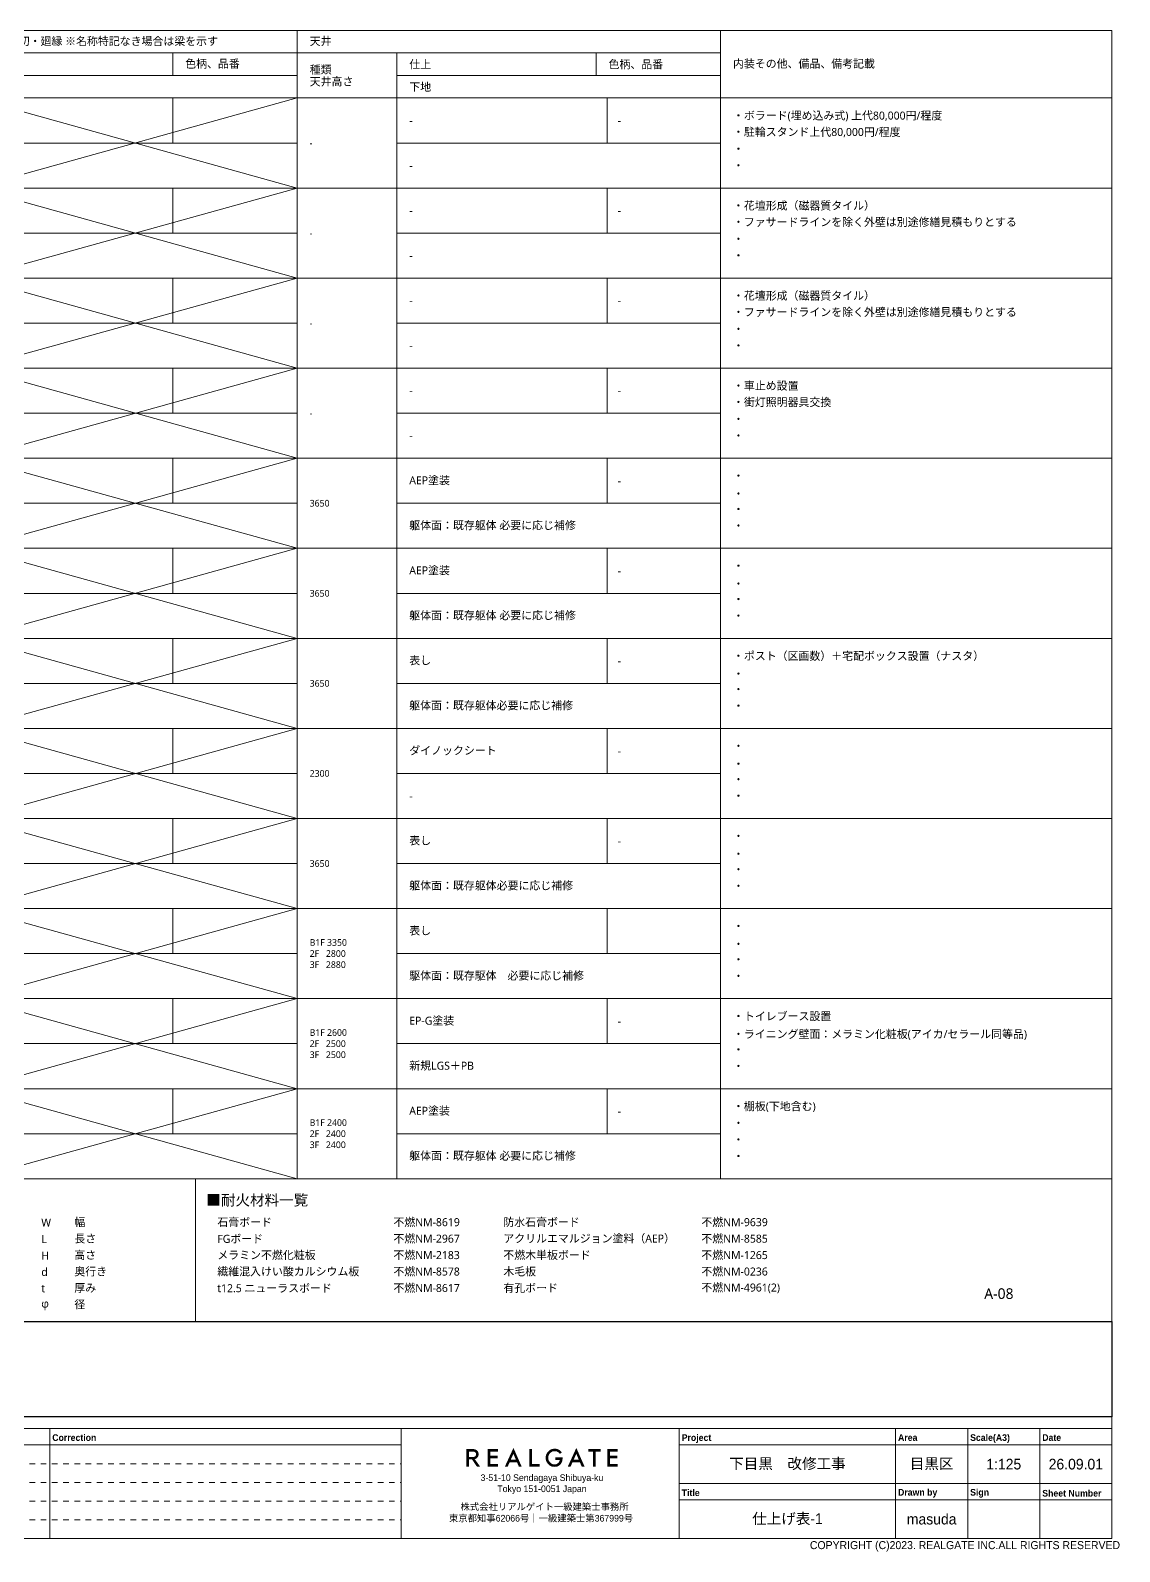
# Paper-space layout 'A-08' of a CAD drawing. Header units: millimetres. Extents: x -204 to 206, y -144 to 143.
# Drawn here: x 0.8 to 205.9, y -143.7 to 142.9 of the extents above; entities that cross this region are included whole.
import ezdxf

# ---------------------------------------------------------------- set-up
doc = ezdxf.new("R2010")
doc.units = ezdxf.units.MM
doc.header["$PDMODE"] = 1
doc.header["$PDSIZE"] = -2
doc.linetypes.add('短破線', pattern=[2.116125, 1.058062, -1.058062])
doc.layers.add('00_一般', color=7, linetype='Continuous', lineweight=5)
doc.layers.add('一般', color=7, linetype='Continuous', lineweight=5)
doc.styles.add('Yu Gothic UI', font='Yu Gothic UI.ttf')
doc.styles.add('Yu Gothic UI Semilight', font='Yu Gothic UI Semilight.ttf')
doc.styles.add('ＭＳ Ｐゴシック', font='MS PGothic.ttf')
doc.styles.add('ＭＳ Ｐゴシック (bold)', font='')
doc.styles.get('ＭＳ Ｐゴシック (bold)').set_extended_font_data('ＭＳ Ｐゴシック', bold=True)

# ---------------------------------------------------------------- blocks, each defined once
blk = doc.blocks.new('グループ-3')
at = {"layer": '一般', "linetype": 'Continuous', "lineweight": 0, "true_color": 0x221814}
h = blk.add_hatch(color=250, dxfattribs=at)
h.paths.add_polyline_path([(84.4, -126.31), (84.44, -126.31), (84.5, -126.28), (84.57, -126.26), (84.63, -126.23), (84.69, -126.19), (84.74, -126.16), (84.8, -126.12), (84.85, -126.07), (84.89, -126.02), (84.92, -125.99), (84.94, -125.96), (84.98, -125.9), (85.01, -125.85), (85.04, -125.79), (85.06, -125.74), (85.08, -125.7), (85.09, -125.65), (85.1, -125.61), (85.11, -125.57), (85.11, -125.53), (85.11, -125.49), (85.11, -125.46), (85.11, -125.42), (85.12, -125.39), (85.12, -125.36), (85.11, -125.34), (85.11, -125.31), (85.11, -125.29), (85.11, -125.26), (85.1, -125.23), (85.1, -125.2), (85.09, -125.17), (85.09, -125.13), (85.08, -125.1), (85.07, -125.06), (85.06, -125.02), (85.04, -124.98), (85.02, -124.93), (84.99, -124.89), (84.96, -124.84), (84.92, -124.79), (84.88, -124.75), (84.83, -124.69), (84.8, -124.67), (84.78, -124.65), (84.72, -124.61), (84.66, -124.57), (84.6, -124.54), (84.54, -124.51), (84.48, -124.49), (84.43, -124.47), (84.37, -124.46), (84.31, -124.45), (84.26, -124.45), (84.21, -124.44), (84.16, -124.44), (84.12, -124.43), (84.08, -124.43), (84.04, -124.43), (84.01, -124.43), (83.98, -124.42), (83.95, -124.42), (83.93, -124.42), (83.91, -124.42), (83.89, -124.42), (83.88, -124.42), (83.87, -124.42), (83.87, -124.42), (83.86, -124.42), (83.86, -124.42), (83.86, -124.42), (83.86, -124.42), (83.86, -124.42), (83.85, -124.42), (83.84, -124.42), (83.84, -124.42), (83.83, -124.42), (83.82, -124.42), (83.81, -124.42), (83.79, -124.42), (83.78, -124.42), (83.76, -124.42), (83.75, -124.42), (83.73, -124.42), (83.71, -124.42), (83.68, -124.42), (83.66, -124.42), (83.64, -124.42), (83.61, -124.42), (83.59, -124.42), (83.56, -124.42), (83.54, -124.42), (83.51, -124.42), (83.28, -124.42), (82.8, -124.42), (82.8, -127.72), (83.29, -127.72), (83.29, -126.37), (83.88, -126.37), (84.8, -127.72), (85.4, -127.72)])
h.paths.add_polyline_path([(83.29, -125.94), (83.29, -124.89), (83.96, -124.89), (84.05, -124.89), (84.12, -124.9), (84.19, -124.91), (84.26, -124.92), (84.32, -124.94), (84.38, -124.96), (84.43, -124.99), (84.47, -125.02), (84.51, -125.05), (84.54, -125.09), (84.57, -125.13), (84.6, -125.18), (84.62, -125.23), (84.63, -125.28), (84.64, -125.34), (84.64, -125.4), (84.64, -125.47), (84.63, -125.53), (84.62, -125.58), (84.6, -125.63), (84.57, -125.68), (84.54, -125.73), (84.51, -125.77), (84.47, -125.8), (84.42, -125.83), (84.37, -125.86), (84.31, -125.88), (84.25, -125.9), (84.18, -125.92), (84.11, -125.93), (84.03, -125.93), (83.94, -125.94)])
for points in [[(88.78, -124.89), (87.32, -124.89), (87.32, -125.68), (88.74, -125.68), (88.74, -126.15), (87.32, -126.15), (87.32, -127.25), (88.78, -127.25), (88.78, -127.72), (86.83, -127.72), (86.83, -124.42), (88.78, -124.42)], [(95.16, -124.42), (95.16, -127.25), (96.6, -127.25), (96.6, -127.72), (94.67, -127.72), (94.67, -124.42)], [(99.6, -126), (100.94, -126), (100.94, -126.01), (100.94, -126.02), (100.94, -126.03), (100.94, -126.04), (100.94, -126.04), (100.94, -126.05), (100.94, -126.06), (100.94, -126.07), (100.94, -126.08), (100.94, -126.09), (100.94, -126.09), (100.94, -126.1), (100.94, -126.1), (100.94, -126.1), (100.94, -126.1), (100.94, -126.1), (100.94, -126.1), (100.94, -126.1), (100.94, -126.11), (100.94, -126.13), (100.94, -126.15), (100.94, -126.17), (100.93, -126.19), (100.93, -126.23), (100.93, -126.26), (100.93, -126.29), (100.93, -126.32), (100.93, -126.35), (100.92, -126.38), (100.92, -126.41), (100.92, -126.44), (100.92, -126.47), (100.91, -126.49), (100.91, -126.52), (100.9, -126.55), (100.9, -126.58), (100.89, -126.61), (100.88, -126.65), (100.87, -126.68), (100.86, -126.72), (100.85, -126.77), (100.84, -126.81), (100.81, -126.87), (100.79, -126.92), (100.76, -126.97), (100.73, -127.03), (100.7, -127.08), (100.67, -127.13), (100.64, -127.18), (100.6, -127.23), (100.57, -127.27), (100.53, -127.31), (100.42, -127.41), (100.32, -127.5), (100.22, -127.58), (100.12, -127.64), (100.03, -127.69), (99.94, -127.73), (99.85, -127.75), (99.76, -127.76), (99.67, -127.77), (99.59, -127.77), (99.5, -127.77), (99.42, -127.78), (99.34, -127.77), (99.25, -127.77), (99.17, -127.77), (99.09, -127.76), (99, -127.75), (98.91, -127.73), (98.82, -127.69), (98.72, -127.64), (98.62, -127.58), (98.52, -127.51), (98.41, -127.42), (98.29, -127.32), (98.25, -127.28), (98.21, -127.24), (98.12, -127.12), (98.03, -127.01), (97.96, -126.9), (97.9, -126.8), (97.86, -126.7), (97.82, -126.6), (97.8, -126.51), (97.79, -126.42), (97.78, -126.34), (97.78, -126.25), (97.78, -126.16), (97.78, -126.08), (97.78, -125.99), (97.78, -125.9), (97.78, -125.81), (97.79, -125.73), (97.8, -125.64), (97.82, -125.54), (97.86, -125.45), (97.91, -125.34), (97.97, -125.24), (98.04, -125.13), (98.12, -125.02), (98.22, -124.9), (98.26, -124.86), (98.3, -124.82), (98.4, -124.74), (98.49, -124.66), (98.58, -124.6), (98.66, -124.55), (98.74, -124.5), (98.82, -124.47), (98.89, -124.44), (98.96, -124.42), (99.02, -124.41), (99.09, -124.4), (99.14, -124.39), (99.2, -124.38), (99.25, -124.37), (99.29, -124.37), (99.33, -124.36), (99.37, -124.36), (99.4, -124.36), (99.43, -124.36), (99.46, -124.36), (99.49, -124.36), (99.52, -124.36), (99.54, -124.36), (99.56, -124.36), (99.58, -124.36), (99.6, -124.36), (99.62, -124.36), (99.64, -124.37), (99.66, -124.37), (99.69, -124.37), (99.72, -124.38), (99.75, -124.38), (99.78, -124.39), (99.82, -124.39), (99.86, -124.4), (99.9, -124.41), (99.94, -124.43), (99.98, -124.44), (100.03, -124.46), (100.08, -124.47), (100.13, -124.5), (100.17, -124.52), (100.21, -124.53), (100.26, -124.56), (100.31, -124.59), (100.35, -124.62), (100.39, -124.65), (100.43, -124.67), (100.46, -124.7), (100.49, -124.73), (100.52, -124.75), (100.55, -124.78), (100.58, -124.8), (100.6, -124.83), (100.63, -124.85), (100.65, -124.87), (100.67, -124.9), (100.7, -124.92), (100.72, -124.94), (100.74, -124.96), (100.76, -124.98), (100.77, -125), (100.78, -125.01), (100.79, -125.02), (100.79, -125.03), (100.79, -125.03), (100.79, -125.03), (100.79, -125.03), (100.79, -125.03), (100.78, -125.04), (100.78, -125.04), (100.78, -125.04), (100.77, -125.04), (100.77, -125.05), (100.76, -125.05), (100.76, -125.06), (100.75, -125.07), (100.74, -125.07), (100.74, -125.08), (100.73, -125.09), (100.72, -125.1), (100.71, -125.11), (100.69, -125.12), (100.68, -125.13), (100.67, -125.15), (100.66, -125.16), (100.64, -125.17), (100.63, -125.18), (100.62, -125.2), (100.6, -125.21), (100.59, -125.22), (100.58, -125.23), (100.57, -125.25), (100.55, -125.26), (100.54, -125.27), (100.53, -125.28), (100.52, -125.29), (100.52, -125.3), (100.51, -125.3), (100.5, -125.31), (100.49, -125.32), (100.49, -125.32), (100.48, -125.33), (100.48, -125.33), (100.47, -125.34), (100.47, -125.34), (100.46, -125.34), (100.46, -125.35), (100.46, -125.35), (100.45, -125.35), (100.45, -125.36), (100.45, -125.36), (100.45, -125.36), (100.45, -125.37), (100.45, -125.37), (100.45, -125.37), (100.45, -125.37), (100.44, -125.37), (100.43, -125.36), (100.42, -125.34), (100.41, -125.33), (100.4, -125.31), (100.38, -125.29), (100.36, -125.26), (100.34, -125.24), (100.32, -125.22), (100.3, -125.2), (100.29, -125.18), (100.27, -125.16), (100.25, -125.14), (100.23, -125.13), (100.21, -125.11), (100.19, -125.09), (100.17, -125.07), (100.14, -125.05), (100.11, -125.03), (100.08, -125.01), (100.04, -124.98), (100, -124.96), (99.96, -124.93), (99.92, -124.91), (99.88, -124.89), (99.84, -124.87), (99.79, -124.86), (99.75, -124.85), (99.7, -124.84), (99.65, -124.84), (99.6, -124.83), (99.55, -124.83), (99.5, -124.83), (99.45, -124.83), (99.39, -124.83), (99.33, -124.83), (99.28, -124.84), (99.22, -124.84), (99.15, -124.85), (99.09, -124.87), (99.02, -124.89), (98.95, -124.93), (98.88, -124.97), (98.8, -125.02), (98.72, -125.08), (98.64, -125.15), (98.61, -125.19), (98.57, -125.22), (98.51, -125.3), (98.45, -125.38), (98.4, -125.46), (98.36, -125.54), (98.32, -125.61), (98.3, -125.68), (98.28, -125.75), (98.27, -125.82), (98.27, -125.88), (98.27, -125.95), (98.27, -126.01), (98.27, -126.08), (98.27, -126.14), (98.27, -126.21), (98.27, -126.28), (98.28, -126.34), (98.29, -126.41), (98.3, -126.48), (98.33, -126.55), (98.37, -126.63), (98.42, -126.7), (98.47, -126.78), (98.54, -126.86), (98.61, -126.95), (98.65, -126.98), (98.69, -127.02), (98.77, -127.08), (98.84, -127.14), (98.92, -127.18), (98.99, -127.22), (99.05, -127.25), (99.12, -127.28), (99.18, -127.29), (99.23, -127.3), (99.29, -127.31), (99.34, -127.31), (99.39, -127.31), (99.44, -127.31), (99.49, -127.31), (99.53, -127.31), (99.58, -127.31), (99.62, -127.3), (99.66, -127.3), (99.71, -127.28), (99.76, -127.27), (99.81, -127.24), (99.87, -127.22), (99.92, -127.18), (99.98, -127.14), (100.05, -127.1), (100.08, -127.07), (100.12, -127.04), (100.16, -127), (100.19, -126.96), (100.22, -126.92), (100.25, -126.88), (100.28, -126.85), (100.3, -126.82), (100.31, -126.79), (100.33, -126.76), (100.34, -126.73), (100.35, -126.7), (100.36, -126.68), (100.37, -126.65), (100.38, -126.63), (100.38, -126.6), (100.39, -126.58), (100.39, -126.56), (100.4, -126.53), (100.4, -126.51), (100.41, -126.5), (100.41, -126.49), (100.41, -126.48), (100.41, -126.47), (100.41, -126.47), (100.4, -126.47), (100.4, -126.47), (100.4, -126.47), (100.39, -126.47), (100.39, -126.47), (100.38, -126.47), (100.37, -126.47), (100.37, -126.47), (100.36, -126.47), (100.35, -126.47), (100.34, -126.47), (100.33, -126.47), (100.31, -126.47), (100.3, -126.47), (100.28, -126.47), (100.26, -126.47), (100.24, -126.47), (100.22, -126.47), (100.2, -126.47), (100.17, -126.47), (100.15, -126.47), (100.13, -126.47), (100.1, -126.47), (100.08, -126.47), (100.05, -126.47), (100.03, -126.47), (100, -126.47), (99.98, -126.47), (99.95, -126.47), (99.93, -126.47), (99.9, -126.47), (99.88, -126.47), (99.85, -126.47), (99.83, -126.47), (99.81, -126.47), (99.78, -126.47), (99.76, -126.47), (99.74, -126.47), (99.72, -126.47), (99.71, -126.47), (99.69, -126.47), (99.67, -126.47), (99.66, -126.47), (99.64, -126.47), (99.63, -126.47), (99.62, -126.47), (99.61, -126.47), (99.6, -126.47), (99.6, -126.47)], [(107.19, -124.89), (107.19, -127.72), (106.7, -127.72), (106.7, -124.89), (105.8, -124.89), (105.8, -124.42), (108.09, -124.42), (108.09, -124.89)], [(111.32, -124.89), (109.86, -124.89), (109.86, -125.68), (111.28, -125.68), (111.28, -126.15), (109.86, -126.15), (109.86, -127.25), (111.32, -127.25), (111.32, -127.72), (109.37, -127.72), (109.37, -124.42), (111.32, -124.42)]]:
    blk.add_hatch(color=250, dxfattribs=at).paths.add_polyline_path(points)
h = blk.add_hatch(color=250, dxfattribs=at)
h.paths.add_polyline_path([(92.36, -126.92), (92.7, -127.72), (93.23, -127.72), (91.69, -124.21), (90.08, -127.72), (90.61, -127.72), (90.97, -126.92)])
h.paths.add_polyline_path([(92.16, -126.45), (91.17, -126.45), (91.68, -125.33)])
h = blk.add_hatch(color=250, dxfattribs=at)
h.paths.add_polyline_path([(104.2, -126.92), (104.54, -127.72), (105.08, -127.72), (103.53, -124.21), (101.93, -127.72), (102.45, -127.72), (102.81, -126.92)])
h.paths.add_polyline_path([(104, -126.45), (103.02, -126.45), (103.52, -125.33)])
blk = doc.blocks.new('グループ-4')
at = {"layer": '一般'}
blk.add_blockref('グループ-3', (0, 0), dxfattribs=at)
at = {"layer": '一般', "color": 7, "transparency": 33554687, "char_height": 1.2563, "line_spacing_factor": 0.99804, "style": 'ＭＳ Ｐゴシック'}
for s, insert, attachment_point in [('3-51-10 Sendagaya Shibuya-ku\\PTokyo 151-0051 Japan', (97.06, -131.05), 5), ('株式会社リアルゲイト一級建築士事務所', (81.72, -134.66), 1), ('東京都知事62066号｜一級建築士第367999号', (79.55, -136.83), 1)]:
    blk.add_mtext(s, dxfattribs=dict(at, insert=insert, attachment_point=attachment_point))
blk = doc.blocks.new('(横)図面枠')
at = {"layer": '一般', "color": 7, "linetype": 'Continuous', "lineweight": 5, "transparency": 33554687}
blk.add_line((-204.39, -120.54), (70.56, -120.54), dxfattribs=at)
at = {"layer": '一般', "color": 7, "linetype": 'Continuous', "lineweight": 13, "transparency": 33554687}
for p, q in [((4.37, -120.54), (4.37, -141.27)), ((70.56, -141.27), (70.56, -120.54)), ((122.92, -141.27), (122.92, -120.54)), ((163.66, -141.27), (163.66, -120.54)), ((177.24, -141.27), (177.24, -120.54)), ((190.82, -141.27), (190.82, -120.54)), ((-204.39, -123.65), (70.56, -123.65)), ((122.92, -123.65), (204.39, -123.65)), ((122.92, -130.91), (204.39, -130.91)), ((122.92, -134.02), (204.39, -134.02))]:
    blk.add_line(p, q, dxfattribs=at)
at = {"layer": '一般', "color": 7, "linetype": '短破線', "lineweight": 13, "transparency": 33554687}
for p, q in [((-5.81, -127.18), (70.56, -127.18)), ((-5.81, -130.7), (70.56, -130.7)), ((-5.81, -134.22), (70.56, -134.22)), ((-5.81, -137.75), (70.56, -137.75))]:
    blk.add_line(p, q, dxfattribs=at)
at = {"layer": '一般', "linetype": 'Continuous', "lineweight": 13, "flags": 128}
for points in [[(-204.39, 142.88), (204.39, 142.88), (204.39, -141.27), (-204.39, -141.27)], [(-204.39, -120.54), (204.39, -120.54), (204.39, -141.27), (-204.39, -141.27)]]:
    blk.add_lwpolyline(points, close=True, dxfattribs=at)
at = {"layer": '一般', "color": 7, "linetype": 'Continuous', "lineweight": 5, "transparency": 33554687}
for p in [(143.29, -127.28), (170.45, -127.28), (184.03, -127.28), (197.6, -127.28), (143.29, -137.64), (170.45, -137.64), (184.03, -137.64), (197.6, -137.64)]:
    blk.add_point(p, dxfattribs=at)
at = {"layer": '一般', "color": 7, "transparency": 33554687}
blk.add_blockref('グループ-4', (0, 0), dxfattribs=at)
at = {"layer": '一般', "color": 7, "transparency": 33554687, "attachment_point": 1, "line_spacing_factor": 1.014956, "style": 'ＭＳ Ｐゴシック (bold)'}
for s, insert, char_height in [(' Correction', (4.37, -121.64), 1.2563), (' Project', (122.92, -121.64), 1.256), (' Area', (163.66, -121.63), 1.256), (' Scale(A3)', (177.24, -121.63), 1.256), (' Date', (190.82, -121.63), 1.256), (' Title', (122.92, -132.03), 1.256), (' Drawn by', (163.66, -131.94), 1.256), (' Sign', (177.24, -131.94), 1.256), (' Sheet Number', (190.82, -132.12), 1.2563)]:
    blk.add_mtext(s, dxfattribs=dict(at, insert=insert, char_height=char_height))
at = {"layer": '一般', "line_spacing_factor": 0.99804, "style": 'ＭＳ Ｐゴシック'}
for s, insert, char_height, attachment_point in [('下目黒\u3000改修工事', (143.29, -127.28), 2.01, 5), ('目黒区', (170.45, -127.28), 2.01, 5), ('1:125', (184.03, -127.28), 2.01, 5), ('25.07.01', (197.6, -127.28), 2.01, 5), ('masuda', (170.45, -137.64), 2.01, 5), ('COPYRIGHT (C)2023. REALGATE INC.ALL RIGHTS RESERVED', (147.52, -141.77), 1.5076, 1)]:
    blk.add_mtext(s, dxfattribs=dict(at, insert=insert, char_height=char_height, attachment_point=attachment_point))
at = {"color": 255, "linetype": 'Continuous', "lineweight": 13}
blk.add_wipeout([(192.08, -128.94), (203.12, -128.94), (203.12, -125.61), (192.08, -125.61)], dxfattribs=at).dxf.layer = '一般'
at = {"layer": '一般', "insert": (197.6, -127.28), "char_height": 2.01, "attachment_point": 5, "line_spacing_factor": 0.99804, "style": 'ＭＳ Ｐゴシック'}
blk.add_mtext('26.09.01', dxfattribs=at)
blk = doc.blocks.new('グループ-257')
at = {"layer": '00_一般', "color": 7, "linetype": 'Continuous', "lineweight": 13, "transparency": 33554687, "flags": 128}
for points in [[(-204.34, -73.49), (31.83, -73.49), (31.83, -100.35), (-204.34, -100.35)], [(31.83, -73.49), (204.45, -73.49), (204.45, -100.35), (31.83, -100.35)]]:
    blk.add_lwpolyline(points, close=True, dxfattribs=at)
at = {"layer": '00_一般', "color": 7, "linetype": 'Continuous', "lineweight": 25, "transparency": 33554687, "flags": 128}
blk.add_lwpolyline([(-204.34, -100.35), (204.45, -100.35), (204.45, -118.32), (-204.34, -118.32)], close=True, dxfattribs=at)
at = {"layer": '00_一般', "color": 7, "transparency": 33554687, "attachment_point": 4, "line_spacing_factor": 0.99804, "style": 'Yu Gothic UI'}
for s, insert, char_height in [('■耐火材料一覧', (33.9, -77.62), 2.01), ('W', (2.82, -81.75), 1.51), ('幅', (9.04, -81.75), 1.51), ('石膏ボード', (35.97, -81.75), 1.508), ('不燃NM-8619', (69.12, -81.75), 1.508), ('防水石膏ボード', (89.83, -81.75), 1.508), ('不燃NM-9639', (127.12, -81.75), 1.508), ('L', (2.82, -84.85), 1.51), ('長さ', (9.04, -84.85), 1.508), ('FGボード', (35.97, -84.85), 1.508), ('不燃NM-2967', (69.12, -84.85), 1.508), ('アクリルエマルジョン塗料（AEP）', (89.83, -84.85), 1.5076), ('不燃NM-8585', (127.12, -84.85), 1.508), ('H', (2.82, -87.95), 1.51), ('高さ', (9.04, -87.95), 1.508), ('メラミン不燃化粧板', (35.97, -87.95), 1.508), ('不燃NM-2183', (69.12, -87.95), 1.508), ('不燃木単板ボード', (89.83, -87.95), 1.508), ('不燃NM-1265', (127.12, -87.95), 1.508), ('d', (2.82, -91.05), 1.51), ('奥行き', (9.04, -91.05), 1.508), ('繊維混入けい酸カルシウム板', (35.97, -91.05), 1.5076), ('不燃NM-8578', (69.12, -91.05), 1.508), ('木毛板', (89.83, -91.05), 1.508), ('不燃NM-0236', (127.12, -91.05), 1.508), ('t', (2.82, -94.15), 1.51), ('厚み', (9.04, -94.15), 1.508), ('t12.5 ニューラスボード', (35.97, -94.15), 1.5076), ('不燃NM-8617', (69.12, -94.15), 1.508), ('有孔ボード', (89.83, -94.15), 1.508), ('不燃NM-4961(2)', (127.12, -94.15), 1.5076), ('φ', (2.82, -97.25), 1.51), ('径', (9.04, -97.25), 1.51)]:
    blk.add_mtext(s, dxfattribs=dict(at, insert=insert, char_height=char_height))
blk = doc.blocks.new('グループ-258')
at = {"layer": '00_一般', "color": 7, "lineweight": 5}
for p, q in [((-9.95, 138.64), (51.02, 138.64)), ((51.02, 138.64), (130.74, 138.64))]:
    blk.add_line(p, q, dxfattribs=at)
at = {"layer": '00_一般', "color": 8, "linetype": 'Continuous', "lineweight": 5}
for p, q in [((27.57, 138.64), (27.57, 134.4)), ((69.78, 130.16), (69.78, 138.64)), ((107.29, 138.64), (107.29, 134.4)), ((51.02, 134.4), (-9.95, 134.4)), ((130.74, 134.4), (69.78, 134.4))]:
    blk.add_line(p, q, dxfattribs=at)
at = {"layer": '00_一般', "color": 7, "lineweight": 18, "flags": 128}
blk.add_lwpolyline([(-192.84, 142.88), (204.45, 142.88), (204.45, 130.16), (-192.84, 130.16)], close=True, dxfattribs=at)
at = {"layer": '00_一般', "color": 7, "lineweight": 5, "flags": 128}
for points in [[(-9.95, 142.88), (51.02, 142.88), (51.02, 130.16), (-9.95, 130.16)], [(51.02, 142.88), (130.74, 142.88), (130.74, 130.16), (51.02, 130.16)], [(130.74, 142.88), (204.45, 142.88), (204.45, 130.16), (130.74, 130.16)]]:
    blk.add_lwpolyline(points, close=True, dxfattribs=at)
at = {"layer": '00_一般', "color": 7, "attachment_point": 4, "line_spacing_factor": 0.99804, "style": 'Yu Gothic UI'}
for s, insert, char_height in [('梁・見切・廻縁 ※名称特記なき場合は梁を示す', (-7.6, 140.76), 1.5076), ('天井', (53.36, 140.76), 1.508), ('色柄、品番', (29.91, 136.52), 1.508), ('内装その他、備品、備考記載', (133.08, 136.52), 1.5076), ('種類', (53.36, 135.4), 1.508), ('仕上', (72.12, 136.4), 1.508), ('色柄、品番', (109.64, 136.4), 1.508), ('天井高さ', (53.36, 133.15), 1.508), ('下地', (72.12, 132.15), 1.508)]:
    blk.add_mtext(s, dxfattribs=dict(at, insert=insert, char_height=char_height))
blk = doc.blocks.new('グループ-260')
at = {"layer": '00_一般', "color": 8, "linetype": 'Continuous', "lineweight": 5}
for p, q in [((-9.95, 11.36), (51.02, 28.33)), ((51.02, 11.36), (-9.95, 28.33)), ((27.57, 28.33), (27.57, 19.85)), ((69.78, 11.36), (69.78, 28.33)), ((109.4, 28.33), (109.4, 19.85)), ((130.74, 19.85), (69.78, 19.85))]:
    blk.add_line(p, q, dxfattribs=at)
at = {"layer": '00_一般', "color": 7, "lineweight": 18, "flags": 128}
blk.add_lwpolyline([(-192.84, 28.33), (204.45, 28.33), (204.45, 11.36), (-192.84, 11.36)], close=True, dxfattribs=at)
at = {"layer": '00_一般', "color": 7, "lineweight": 5, "flags": 128}
for points in [[(-9.95, 28.33), (51.02, 28.33), (51.02, 19.85), (-9.95, 19.85)], [(51.02, 28.33), (130.74, 28.33), (130.74, 11.36), (51.02, 11.36)], [(130.74, 28.33), (204.45, 28.33), (204.45, 11.36), (130.74, 11.36)], [(-9.95, 19.85), (51.02, 19.85), (51.02, 11.36), (-9.95, 11.36)]]:
    blk.add_lwpolyline(points, close=True, dxfattribs=at)
at = {"layer": '00_一般', "color": 7, "line_spacing_factor": 0.99804, "style": 'Yu Gothic UI'}
for s, insert, char_height, attachment_point in [('・ポスト（区画数）＋宅配ボックス設置（ナスタ）', (133.08, 25.77), 1.5076, 1), ('表し', (72.12, 24.09), 1.508, 4), ('-', (111.38, 24.09), 1.51, 4), ('3650', (53.36, 19.85), 1.256, 4), ('・', (133.08, 22.4), 1.51, 1), ('・', (133.08, 18.73), 1.51, 4), ('躯体面：既存躯体必要に応じ補修', (72.12, 15.61), 1.5076, 4), ('・', (133.08, 15.61), 1.51, 4)]:
    blk.add_mtext(s, dxfattribs=dict(at, insert=insert, char_height=char_height, attachment_point=attachment_point))
blk = doc.blocks.new('グループ-261')
at = {"layer": '00_一般', "color": 8, "linetype": 'Continuous', "lineweight": 5}
for p, q in [((-9.95, -22.58), (51.02, -5.61)), ((51.02, -22.58), (-9.95, -5.61)), ((27.57, -5.61), (27.57, -14.09)), ((69.78, -22.58), (69.78, -5.61)), ((109.4, -5.61), (109.4, -14.09)), ((130.74, -14.09), (69.78, -14.09))]:
    blk.add_line(p, q, dxfattribs=at)
at = {"layer": '00_一般', "color": 7, "lineweight": 18, "flags": 128}
blk.add_lwpolyline([(-192.84, -5.61), (204.45, -5.61), (204.45, -22.58), (-192.84, -22.58)], close=True, dxfattribs=at)
at = {"layer": '00_一般', "color": 7, "lineweight": 5, "flags": 128}
for points in [[(-9.95, -5.61), (51.02, -5.61), (51.02, -14.09), (-9.95, -14.09)], [(51.02, -5.61), (130.74, -5.61), (130.74, -22.58), (51.02, -22.58)], [(-9.95, -14.09), (51.02, -14.09), (51.02, -22.58), (-9.95, -22.58)]]:
    blk.add_lwpolyline(points, close=True, dxfattribs=at)
at = {"layer": '00_一般', "color": 7, "line_spacing_factor": 0.99804, "style": 'Yu Gothic UI'}
for s, insert, char_height, attachment_point in [('表し', (72.12, -9.85), 1.508, 4), ('-', (111.38, -9.85), 1.51, 4), ('・', (133.08, -8.17), 1.51, 1), ('3650', (53.36, -14.09), 1.256, 4), ('・', (133.08, -11.54), 1.51, 1), ('・', (133.08, -15.21), 1.51, 4), ('躯体面：既存躯体必要に応じ補修', (72.12, -18.33), 1.5076, 4), ('・', (133.08, -18.33), 1.51, 4)]:
    blk.add_mtext(s, dxfattribs=dict(at, insert=insert, char_height=char_height, attachment_point=attachment_point))
blk = doc.blocks.new('グループ-262')
at = {"layer": '00_一般', "color": 8, "linetype": 'Continuous', "lineweight": 5}
for p, q in [((-9.95, 113.19), (51.02, 130.16)), ((51.02, 113.19), (-9.95, 130.16)), ((27.57, 130.16), (27.57, 121.67)), ((69.78, 113.19), (69.78, 130.16)), ((109.4, 130.16), (109.4, 121.67)), ((130.74, 121.67), (69.78, 121.67))]:
    blk.add_line(p, q, dxfattribs=at)
at = {"layer": '00_一般', "color": 7, "lineweight": 18, "flags": 128}
blk.add_lwpolyline([(-192.84, 130.16), (204.45, 130.16), (204.45, 113.19), (-192.84, 113.19)], close=True, dxfattribs=at)
at = {"layer": '00_一般', "color": 7, "lineweight": 5, "flags": 128}
for points in [[(-9.95, 130.16), (51.02, 130.16), (51.02, 121.67), (-9.95, 121.67)], [(51.02, 130.16), (130.74, 130.16), (130.74, 113.19), (51.02, 113.19)], [(-9.95, 121.67), (51.02, 121.67), (51.02, 113.19), (-9.95, 113.19)]]:
    blk.add_lwpolyline(points, close=True, dxfattribs=at)
at = {"layer": '00_一般', "color": 7, "line_spacing_factor": 0.99804, "style": 'Yu Gothic UI'}
for s, insert, char_height, attachment_point in [('・ボラード(埋め込み式) 上代80,000円/程度', (133.08, 127.59), 1.5076, 1), ('-', (72.12, 125.91), 1.51, 4), ('-', (111.38, 125.91), 1.51, 4), ('・駐輪スタンド上代80,000円/程度', (133.08, 124.5), 1.5076, 1), ('-', (53.36, 121.67), 1.26, 4), ('・', (133.08, 120.55), 1.51, 4), ('・', (133.08, 117.43), 1.51, 4), ('-', (72.12, 117.43), 1.51, 4)]:
    blk.add_mtext(s, dxfattribs=dict(at, insert=insert, char_height=char_height, attachment_point=attachment_point))
blk = doc.blocks.new('グループ-263')
at = {"layer": '00_一般', "color": 8, "linetype": 'Continuous', "lineweight": 5}
for p, q in [((-9.95, -5.61), (51.02, 11.36)), ((51.02, -5.61), (-9.95, 11.36)), ((27.57, 11.36), (27.57, 2.88)), ((69.78, -5.61), (69.78, 11.36)), ((109.4, 11.36), (109.4, 2.88)), ((130.74, 2.88), (69.78, 2.88))]:
    blk.add_line(p, q, dxfattribs=at)
at = {"layer": '00_一般', "color": 7, "lineweight": 18, "flags": 128}
blk.add_lwpolyline([(-192.84, 11.36), (204.45, 11.36), (204.45, -5.61), (-192.84, -5.61)], close=True, dxfattribs=at)
at = {"layer": '00_一般', "color": 7, "lineweight": 5, "flags": 128}
for points in [[(-9.95, 11.36), (51.02, 11.36), (51.02, 2.88), (-9.95, 2.88)], [(51.02, 11.36), (130.74, 11.36), (130.74, -5.61), (51.02, -5.61)], [(130.74, 11.36), (204.45, 11.36), (204.45, -5.61), (130.74, -5.61)], [(-9.95, 2.88), (51.02, 2.88), (51.02, -5.61), (-9.95, -5.61)]]:
    blk.add_lwpolyline(points, close=True, dxfattribs=at)
at = {"layer": '00_一般', "color": 7, "line_spacing_factor": 0.99804, "style": 'Yu Gothic UI'}
for s, insert, char_height, attachment_point in [('ダイノックシート', (72.12, 7.12), 1.508, 4), ('-', (111.38, 7.12), 1.51, 4), ('・', (133.08, 8.8), 1.51, 1), ('2300', (53.36, 2.88), 1.256, 4), ('・', (133.08, 5.43), 1.51, 1), ('・', (133.08, 1.76), 1.51, 4), ('-', (72.12, -1.36), 1.51, 4), ('・', (133.08, -1.36), 1.51, 4)]:
    blk.add_mtext(s, dxfattribs=dict(at, insert=insert, char_height=char_height, attachment_point=attachment_point))
blk = doc.blocks.new('グループ-264')
at = {"layer": '00_一般', "color": 8, "linetype": 'Continuous', "lineweight": 5}
for p, q in [((-9.95, 45.3), (51.02, 62.27)), ((51.02, 45.3), (-9.95, 62.27)), ((27.57, 62.27), (27.57, 53.79)), ((69.78, 45.3), (69.78, 62.27)), ((109.4, 62.27), (109.4, 53.79)), ((130.74, 53.79), (69.78, 53.79))]:
    blk.add_line(p, q, dxfattribs=at)
at = {"layer": '00_一般', "color": 7, "lineweight": 18, "flags": 128}
blk.add_lwpolyline([(-192.84, 62.27), (204.45, 62.27), (204.45, 45.3), (-192.84, 45.3)], close=True, dxfattribs=at)
at = {"layer": '00_一般', "color": 7, "lineweight": 5, "flags": 128}
for points in [[(-9.95, 62.27), (51.02, 62.27), (51.02, 53.79), (-9.95, 53.79)], [(51.02, 62.27), (130.74, 62.27), (130.74, 45.3), (51.02, 45.3)], [(130.74, 62.27), (204.45, 62.27), (204.45, 45.3), (130.74, 45.3)], [(-9.95, 53.79), (51.02, 53.79), (51.02, 45.3), (-9.95, 45.3)]]:
    blk.add_lwpolyline(points, close=True, dxfattribs=at)
at = {"layer": '00_一般', "color": 7, "line_spacing_factor": 0.99804, "style": 'Yu Gothic UI'}
for s, insert, char_height, attachment_point in [('AEP塗装', (72.12, 58.03), 1.508, 4), ('-', (111.38, 58.03), 1.51, 4), ('・', (133.08, 59.71), 1.51, 1), ('・', (133.08, 56.34), 1.51, 1), ('3650', (53.36, 53.79), 1.256, 4), ('・', (133.08, 52.67), 1.51, 4), ('躯体面：既存躯体 必要に応じ補修', (72.12, 49.55), 1.5076, 4), ('・', (133.08, 49.55), 1.51, 4)]:
    blk.add_mtext(s, dxfattribs=dict(at, insert=insert, char_height=char_height, attachment_point=attachment_point))
blk = doc.blocks.new('グループ-265')
at = {"layer": '00_一般', "color": 8, "linetype": 'Continuous', "lineweight": 5}
for p, q in [((-9.95, 96.22), (51.02, 113.19)), ((51.02, 96.22), (-9.95, 113.19)), ((27.57, 113.19), (27.57, 104.7)), ((69.78, 96.22), (69.78, 113.19)), ((109.4, 113.19), (109.4, 104.7)), ((130.74, 104.7), (69.78, 104.7))]:
    blk.add_line(p, q, dxfattribs=at)
at = {"layer": '00_一般', "color": 7, "lineweight": 18, "flags": 128}
blk.add_lwpolyline([(-192.84, 113.19), (204.45, 113.19), (204.45, 96.22), (-192.84, 96.22)], close=True, dxfattribs=at)
at = {"layer": '00_一般', "color": 7, "lineweight": 5, "flags": 128}
for points in [[(-9.95, 113.19), (51.02, 113.19), (51.02, 104.7), (-9.95, 104.7)], [(51.02, 113.19), (130.74, 113.19), (130.74, 96.22), (51.02, 96.22)], [(-9.95, 104.7), (51.02, 104.7), (51.02, 96.22), (-9.95, 96.22)]]:
    blk.add_lwpolyline(points, close=True, dxfattribs=at)
at = {"layer": '00_一般', "color": 7, "line_spacing_factor": 0.99804, "style": 'Yu Gothic UI'}
for s, insert, char_height, attachment_point in [('・花壇形成（磁器質タイル）', (133.08, 110.62), 1.5076, 1), ('-', (72.12, 108.94), 1.51, 4), ('-', (111.38, 108.94), 1.51, 4), ('・ファサードラインを除く外壁は別途修繕見積もりとする', (133.08, 107.53), 1.5076, 1), ('-', (53.36, 104.7), 1.26, 4), ('・', (133.08, 103.58), 1.51, 4), ('-', (72.12, 100.46), 1.51, 4), ('・', (133.08, 100.46), 1.51, 4)]:
    blk.add_mtext(s, dxfattribs=dict(at, insert=insert, char_height=char_height, attachment_point=attachment_point))
blk = doc.blocks.new('グループ-266')
at = {"layer": '00_一般', "color": 8, "linetype": 'Continuous', "lineweight": 5}
for p, q in [((-9.95, 62.27), (51.02, 79.25)), ((51.02, 62.27), (-9.95, 79.25)), ((27.57, 79.25), (27.57, 70.76)), ((69.78, 62.27), (69.78, 79.25)), ((109.4, 79.25), (109.4, 70.76)), ((130.74, 70.76), (69.78, 70.76))]:
    blk.add_line(p, q, dxfattribs=at)
at = {"layer": '00_一般', "color": 7, "lineweight": 18, "flags": 128}
blk.add_lwpolyline([(-192.84, 79.25), (204.45, 79.25), (204.45, 62.27), (-192.84, 62.27)], close=True, dxfattribs=at)
at = {"layer": '00_一般', "color": 7, "lineweight": 5, "flags": 128}
for points in [[(-9.95, 79.25), (51.02, 79.25), (51.02, 70.76), (-9.95, 70.76)], [(51.02, 79.25), (130.74, 79.25), (130.74, 62.27), (51.02, 62.27)], [(-9.95, 70.76), (51.02, 70.76), (51.02, 62.27), (-9.95, 62.27)]]:
    blk.add_lwpolyline(points, close=True, dxfattribs=at)
at = {"layer": '00_一般', "color": 7, "line_spacing_factor": 0.99804, "style": 'Yu Gothic UI'}
for s, insert, char_height, attachment_point in [('-', (72.12, 75), 1.51, 4), ('-', (111.38, 75), 1.51, 4), ('・車止め設置', (133.08, 76.68), 1.508, 1), ('・街灯照明器具交換', (133.08, 73.59), 1.508, 1), ('-', (53.36, 70.76), 1.26, 4), ('・', (133.08, 69.64), 1.51, 4), ('-', (72.12, 66.52), 1.51, 4), ('・', (133.08, 66.52), 1.51, 4)]:
    blk.add_mtext(s, dxfattribs=dict(at, insert=insert, char_height=char_height, attachment_point=attachment_point))
blk = doc.blocks.new('グループ-267')
at = {"layer": '00_一般', "color": 8, "linetype": 'Continuous', "lineweight": 5}
for p, q in [((-9.95, 28.33), (51.02, 45.3)), ((51.02, 28.33), (-9.95, 45.3)), ((27.57, 45.3), (27.57, 36.82)), ((69.78, 28.33), (69.78, 45.3)), ((109.4, 45.3), (109.4, 36.82)), ((130.74, 36.82), (69.78, 36.82))]:
    blk.add_line(p, q, dxfattribs=at)
at = {"layer": '00_一般', "color": 7, "lineweight": 18, "flags": 128}
blk.add_lwpolyline([(-192.84, 45.3), (204.45, 45.3), (204.45, 28.33), (-192.84, 28.33)], close=True, dxfattribs=at)
at = {"layer": '00_一般', "color": 7, "lineweight": 5, "flags": 128}
for points in [[(-9.95, 45.3), (51.02, 45.3), (51.02, 36.82), (-9.95, 36.82)], [(51.02, 45.3), (130.74, 45.3), (130.74, 28.33), (51.02, 28.33)], [(130.74, 45.3), (204.45, 45.3), (204.45, 28.33), (130.74, 28.33)], [(-9.95, 36.82), (51.02, 36.82), (51.02, 28.33), (-9.95, 28.33)]]:
    blk.add_lwpolyline(points, close=True, dxfattribs=at)
at = {"layer": '00_一般', "color": 7, "line_spacing_factor": 0.99804, "style": 'Yu Gothic UI'}
for s, insert, char_height, attachment_point in [('AEP塗装', (72.12, 41.06), 1.508, 4), ('-', (111.38, 41.06), 1.51, 4), ('・', (133.08, 42.74), 1.51, 1), ('3650', (53.36, 36.82), 1.256, 4), ('・', (133.08, 39.37), 1.51, 1), ('・', (133.08, 35.7), 1.51, 4), ('躯体面：既存躯体 必要に応じ補修', (72.12, 32.58), 1.5076, 4), ('・', (133.08, 32.58), 1.51, 4)]:
    blk.add_mtext(s, dxfattribs=dict(at, insert=insert, char_height=char_height, attachment_point=attachment_point))
blk = doc.blocks.new('グループ-268')
at = {"layer": '00_一般', "color": 8, "linetype": 'Continuous', "lineweight": 5}
for p, q in [((-9.95, 79.25), (51.02, 96.22)), ((51.02, 79.25), (-9.95, 96.22)), ((27.57, 96.22), (27.57, 87.73)), ((69.78, 79.25), (69.78, 96.22)), ((109.4, 96.22), (109.4, 87.73)), ((130.74, 87.73), (69.78, 87.73))]:
    blk.add_line(p, q, dxfattribs=at)
at = {"layer": '00_一般', "color": 7, "lineweight": 18, "flags": 128}
blk.add_lwpolyline([(-192.84, 96.22), (204.45, 96.22), (204.45, 79.25), (-192.84, 79.25)], close=True, dxfattribs=at)
at = {"layer": '00_一般', "color": 7, "lineweight": 5, "flags": 128}
for points in [[(-9.95, 96.22), (51.02, 96.22), (51.02, 87.73), (-9.95, 87.73)], [(51.02, 96.22), (130.74, 96.22), (130.74, 79.25), (51.02, 79.25)], [(-9.95, 87.73), (51.02, 87.73), (51.02, 79.25), (-9.95, 79.25)]]:
    blk.add_lwpolyline(points, close=True, dxfattribs=at)
at = {"layer": '00_一般', "color": 7, "line_spacing_factor": 0.99804, "style": 'Yu Gothic UI'}
for s, insert, char_height, attachment_point in [('-', (72.12, 91.97), 1.51, 4), ('-', (111.38, 91.97), 1.51, 4), ('・花壇形成（磁器質タイル）', (133.08, 93.65), 1.5076, 1), ('・ファサードラインを除く外壁は別途修繕見積もりとする', (133.08, 90.56), 1.5076, 1), ('-', (53.36, 87.73), 1.26, 4), ('・', (133.08, 86.61), 1.51, 4), ('-', (72.12, 83.49), 1.51, 4), ('・', (133.08, 83.49), 1.51, 4)]:
    blk.add_mtext(s, dxfattribs=dict(at, insert=insert, char_height=char_height, attachment_point=attachment_point))
blk = doc.blocks.new('グループ-269')
at = {"layer": '00_一般', "color": 7}
for name in ['グループ-258', 'グループ-262', 'グループ-265', 'グループ-268', 'グループ-266', 'グループ-264', 'グループ-267', 'グループ-260', 'グループ-263', 'グループ-261']:
    blk.add_blockref(name, (0, 0), dxfattribs=at)
blk = doc.blocks.new('グループ-270')
at = {"layer": '00_一般', "color": 8, "linetype": 'Continuous', "lineweight": 5}
for p, q in [((-9.95, -56.52), (51.02, -39.55)), ((51.02, -56.52), (-9.95, -39.55)), ((27.57, -39.55), (27.57, -48.03)), ((69.78, -56.52), (69.78, -39.55)), ((109.4, -39.55), (109.4, -48.03)), ((130.74, -48.03), (69.78, -48.03))]:
    blk.add_line(p, q, dxfattribs=at)
at = {"layer": '00_一般', "color": 7, "lineweight": 18, "flags": 128}
blk.add_lwpolyline([(-192.84, -39.55), (204.45, -39.55), (204.45, -56.52), (-192.84, -56.52)], close=True, dxfattribs=at)
at = {"layer": '00_一般', "color": 7, "lineweight": 5, "flags": 128}
for points in [[(-9.95, -39.55), (51.02, -39.55), (51.02, -48.03), (-9.95, -48.03)], [(51.02, -39.55), (130.74, -39.55), (130.74, -56.52), (51.02, -56.52)], [(130.74, -39.55), (204.45, -39.55), (204.45, -56.52), (130.74, -56.52)], [(-9.95, -48.03), (51.02, -48.03), (51.02, -56.52), (-9.95, -56.52)]]:
    blk.add_lwpolyline(points, close=True, dxfattribs=at)
at = {"layer": '00_一般', "color": 7, "line_spacing_factor": 0.99804, "style": 'Yu Gothic UI'}
for s, insert, char_height, attachment_point in [('EP-G塗装', (72.12, -43.79), 1.508, 4), ('・トイレブース設置', (133.08, -42.11), 1.508, 1), ('B1F 2600\\P2F   2500\\P3F   2500', (53.36, -48.03), 1.256, 4), ('-', (111.38, -43.79), 1.51, 4), ('・ライニング壁面：メラミン化粧板(アイカ/セラール同等品)', (133.08, -45.48), 1.5076, 1), ('新規LGS＋PB', (72.12, -52.27), 1.508, 4), ('・', (133.08, -49.15), 1.51, 4), ('・', (133.08, -52.27), 1.51, 4)]:
    blk.add_mtext(s, dxfattribs=dict(at, insert=insert, char_height=char_height, attachment_point=attachment_point))
blk = doc.blocks.new('グループ-271')
at = {"layer": '00_一般', "color": 8, "linetype": 'Continuous', "lineweight": 5}
for p, q in [((-9.95, -73.49), (51.02, -56.52)), ((51.02, -73.49), (-9.95, -56.52)), ((27.57, -56.52), (27.57, -65)), ((69.78, -73.49), (69.78, -56.52)), ((109.4, -56.52), (109.4, -65)), ((130.74, -65), (69.78, -65))]:
    blk.add_line(p, q, dxfattribs=at)
at = {"layer": '00_一般', "color": 7, "lineweight": 18, "flags": 128}
blk.add_lwpolyline([(-192.84, -56.52), (204.45, -56.52), (204.45, -73.49), (-192.84, -73.49)], close=True, dxfattribs=at)
at = {"layer": '00_一般', "color": 7, "lineweight": 5, "flags": 128}
for points in [[(-9.95, -56.52), (51.02, -56.52), (51.02, -65), (-9.95, -65)], [(51.02, -56.52), (130.74, -56.52), (130.74, -73.49), (51.02, -73.49)], [(130.74, -56.52), (204.45, -56.52), (204.45, -73.49), (130.74, -73.49)], [(-9.95, -65), (51.02, -65), (51.02, -73.49), (-9.95, -73.49)]]:
    blk.add_lwpolyline(points, close=True, dxfattribs=at)
at = {"layer": '00_一般', "color": 7, "line_spacing_factor": 0.99804, "style": 'Yu Gothic UI'}
for s, insert, char_height, attachment_point in [('AEP塗装', (72.12, -60.76), 1.508, 4), ('・棚板(下地含む)', (133.08, -59.08), 1.508, 1), ('B1F 2400\\P2F   2400\\P3F   2400', (53.36, -65), 1.256, 4), ('-', (111.38, -60.76), 1.51, 4), ('・', (133.08, -63), 1.51, 4), ('・', (133.08, -66.12), 1.51, 4), ('躯体面：既存躯体 必要に応じ補修', (72.12, -69.24), 1.5076, 4), ('・', (133.08, -69.24), 1.51, 4)]:
    blk.add_mtext(s, dxfattribs=dict(at, insert=insert, char_height=char_height, attachment_point=attachment_point))
blk = doc.blocks.new('グループ-272')
at = {"layer": '00_一般', "color": 8, "linetype": 'Continuous', "lineweight": 5}
for p, q in [((-9.95, -39.55), (51.02, -22.58)), ((51.02, -39.55), (-9.95, -22.58)), ((27.57, -22.58), (27.57, -31.06)), ((69.78, -39.55), (69.78, -22.58)), ((109.4, -22.58), (109.4, -31.06)), ((130.74, -31.06), (69.78, -31.06))]:
    blk.add_line(p, q, dxfattribs=at)
at = {"layer": '00_一般', "color": 7, "lineweight": 18, "flags": 128}
blk.add_lwpolyline([(-192.84, -22.58), (204.45, -22.58), (204.45, -39.55), (-192.84, -39.55)], close=True, dxfattribs=at)
at = {"layer": '00_一般', "color": 7, "lineweight": 5, "flags": 128}
for points in [[(-9.95, -22.58), (51.02, -22.58), (51.02, -31.06), (-9.95, -31.06)], [(51.02, -22.58), (130.74, -22.58), (130.74, -39.55), (51.02, -39.55)], [(130.74, -22.58), (204.45, -22.58), (204.45, -39.55), (130.74, -39.55)], [(-9.95, -31.06), (51.02, -31.06), (51.02, -39.55), (-9.95, -39.55)]]:
    blk.add_lwpolyline(points, close=True, dxfattribs=at)
at = {"layer": '00_一般', "color": 7, "line_spacing_factor": 0.99804, "style": 'Yu Gothic UI'}
for s, insert, char_height, attachment_point in [('表し', (72.12, -26.82), 1.508, 4), ('・', (133.08, -25.14), 1.51, 1), ('B1F 3350\\P2F   2800\\P3F   2880', (53.36, -31.06), 1.256, 4), ('・', (133.08, -28.51), 1.51, 1), ('駆体面：既存駆体\u3000必要に応じ補修', (72.12, -35.3), 1.5076, 4), ('・', (133.08, -32.18), 1.51, 4), ('・', (133.08, -35.3), 1.51, 4)]:
    blk.add_mtext(s, dxfattribs=dict(at, insert=insert, char_height=char_height, attachment_point=attachment_point))
blk = doc.blocks.new('グループ-273')
at = {"layer": '00_一般', "color": 7, "transparency": 33554687}
blk.add_blockref('グループ-269', (0, 0), dxfattribs=at)
at = {"layer": '00_一般', "color": 7}
for name in ['グループ-272', 'グループ-270', 'グループ-271', 'グループ-257']:
    blk.add_blockref(name, (0, 0), dxfattribs=at)

psp = doc.layouts.new('A-08')

# ---------------------------------------------------------------- block references
at = {"layer": '一般', "color": 7, "transparency": 33554687}
psp.add_blockref('(横)図面枠', (0.05, 0.01), dxfattribs=at)

# ---------------------------------------------------------------- next in the draw order: block references
at = {"layer": '00_一般', "color": 7, "transparency": 33554687}
psp.add_blockref('グループ-273', (0, 0), dxfattribs=at)

# ---------------------------------------------------------------- next in the draw order: texts
at = {"layer": '一般', "char_height": 2.01, "attachment_point": 5, "line_spacing_factor": 0.99804}
for s, insert, style in [('A-08', (183.16, -95.14), 'Yu Gothic UI Semilight'), ('仕上げ表-1', (143.34, -137.64), 'ＭＳ Ｐゴシック')]:
    psp.add_mtext(s, dxfattribs=dict(at, insert=insert, style=style))

doc.saveas('drawing.dxf')
